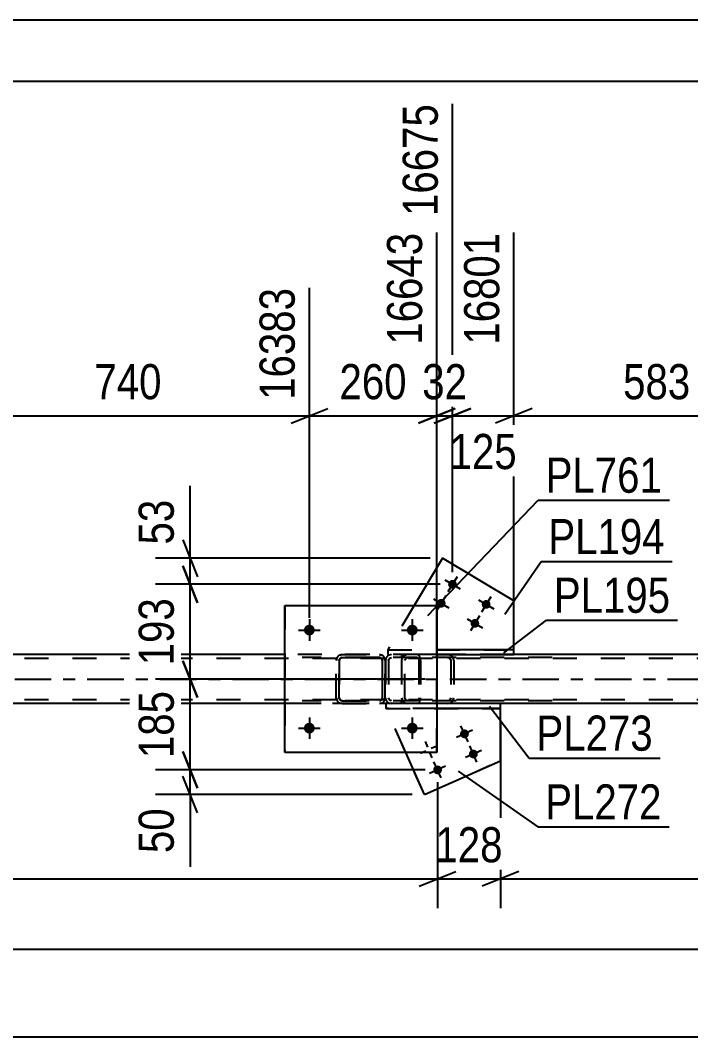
# Model space of a CAD drawing. Header units: millimetres. Extents: x 0 to 841, y 0 to 594.
# Drawn here: x 679.1 to 733.8, y 511.1 to 594 of the extents above; entities that cross this region are included whole.
import ezdxf

# ---------------------------------------------------------------- set-up
doc = ezdxf.new("R2010")
doc.units = ezdxf.units.MM
doc.linetypes.add('DXK_LINE_DOT2', pattern=[3.9198, 1.9599, -1.9599])
doc.linetypes.add('DXK_LINE_DOT3', pattern=[5.9187, 2.979, -0.9799, 0.9799, -0.9799])
doc.styles.add('Arial Narrow', font='ARIALN.TTF', dxfattribs={"height": 0.2})

# ---------------------------------------------------------------- blocks, each defined once
blk = doc.blocks.new('Unknown-318892383-1113')
at = {"color": 5, "linetype": 'Continuous'}
for p, q in [((841, 594), (0, 594)), ((836, 589), (5, 589))]:
    blk.add_line(p, q, dxfattribs=at)
blk = doc.blocks.new('Bolt-318892383-5897 - 5883')
at = {"linetype": 'Continuous'}
for points in [[(702.212, 536.25), (702.222, 536.341), (702.25, 536.429), (702.296, 536.508), (702.358, 536.577), (702.432, 536.631), (702.516, 536.668), (702.606, 536.687), (702.698, 536.687), (702.788, 536.668), (702.872, 536.631), (702.946, 536.577), (703.008, 536.508), (703.054, 536.429), (703.082, 536.341), (703.092, 536.25), (703.082, 536.158), (703.054, 536.071), (703.008, 535.991), (702.946, 535.923), (702.872, 535.869), (702.788, 535.831), (702.698, 535.812), (702.606, 535.812), (702.516, 535.831), (702.432, 535.869), (702.358, 535.923), (702.296, 535.991), (702.25, 536.071), (702.222, 536.158)], [(710.612, 536.25), (710.622, 536.341), (710.65, 536.429), (710.696, 536.508), (710.758, 536.577), (710.832, 536.631), (710.916, 536.668), (711.006, 536.687), (711.098, 536.687), (711.188, 536.668), (711.272, 536.631), (711.346, 536.577), (711.408, 536.508), (711.454, 536.429), (711.482, 536.341), (711.492, 536.25), (711.482, 536.158), (711.454, 536.071), (711.408, 535.991), (711.346, 535.923), (711.272, 535.869), (711.188, 535.831), (711.098, 535.812), (711.006, 535.812), (710.916, 535.831), (710.832, 535.869), (710.758, 535.923), (710.696, 535.991), (710.65, 536.071), (710.622, 536.158)]]:
    blk.add_hatch(color=1, dxfattribs=at).paths.add_polyline_path(points)
at = {"color": 1, "linetype": 'Continuous'}
for p, q in [((702.652, 537.13), (702.652, 535.37)), ((711.052, 537.13), (711.052, 535.37)), ((701.772, 536.25), (703.532, 536.25)), ((710.172, 536.25), (711.932, 536.25))]:
    blk.add_line(p, q, dxfattribs=at)
blk = doc.blocks.new('Bolt-318892383-5898 - 5883')
at = {"linetype": 'Continuous'}
for points in [[(702.212, 544.25), (702.222, 544.341), (702.25, 544.429), (702.296, 544.508), (702.358, 544.577), (702.432, 544.631), (702.516, 544.668), (702.606, 544.687), (702.698, 544.687), (702.788, 544.668), (702.872, 544.631), (702.946, 544.577), (703.008, 544.508), (703.054, 544.429), (703.082, 544.341), (703.092, 544.25), (703.082, 544.158), (703.054, 544.071), (703.008, 543.991), (702.946, 543.923), (702.872, 543.869), (702.788, 543.831), (702.698, 543.812), (702.606, 543.812), (702.516, 543.831), (702.432, 543.869), (702.358, 543.923), (702.296, 543.991), (702.25, 544.071), (702.222, 544.158)], [(710.612, 544.25), (710.622, 544.341), (710.65, 544.429), (710.696, 544.508), (710.758, 544.577), (710.832, 544.631), (710.916, 544.668), (711.006, 544.687), (711.098, 544.687), (711.188, 544.668), (711.272, 544.631), (711.346, 544.577), (711.408, 544.508), (711.454, 544.429), (711.482, 544.341), (711.492, 544.25), (711.482, 544.158), (711.454, 544.071), (711.408, 543.991), (711.346, 543.923), (711.272, 543.869), (711.188, 543.831), (711.098, 543.812), (711.006, 543.812), (710.916, 543.831), (710.832, 543.869), (710.758, 543.923), (710.696, 543.991), (710.65, 544.071), (710.622, 544.158)]]:
    blk.add_hatch(color=1, dxfattribs=at).paths.add_polyline_path(points)
at = {"color": 1, "linetype": 'Continuous'}
for p, q in [((702.652, 545.13), (702.652, 543.37)), ((711.052, 545.13), (711.052, 543.37)), ((701.772, 544.25), (703.532, 544.25)), ((710.172, 544.25), (711.932, 544.25))]:
    blk.add_line(p, q, dxfattribs=at)
blk = doc.blocks.new('Part-318892383-5982 - 5883')
at = {"color": 7, "linetype": 'DXK_LINE_DOT2'}
for p, q in [((710.213, 541.906), (710.184, 541.77)), ((710.184, 541.77), (710.184, 538.73)), ((710.223, 541.954), (710.213, 541.906)), ((710.44, 541.77), (710.459, 541.862)), ((710.44, 538.73), (710.44, 541.77)), ((710.459, 541.862), (710.515, 541.94)), ((710.695, 542.25), (710.5, 542.213)), ((710.515, 541.94), (710.597, 541.992)), ((710.597, 541.992), (710.695, 542.01)), ((722.471, 542.25), (710.695, 542.25)), ((722.471, 542.01), (710.695, 542.01)), ((714.126, 542.213), (713.93, 542.25)), ((713.93, 542.01), (714.028, 541.992)), ((714.028, 541.992), (714.111, 541.94)), ((714.111, 541.94), (714.166, 541.862)), ((714.166, 541.862), (714.186, 541.77)), ((714.186, 541.77), (714.186, 538.73)), ((714.412, 541.906), (714.402, 541.954)), ((714.441, 541.77), (714.412, 541.906)), ((714.441, 541.77), (714.441, 538.73)), ((710.184, 538.73), (710.223, 538.546)), ((710.459, 538.638), (710.44, 538.73)), ((710.515, 538.56), (710.459, 538.638)), ((710.5, 538.286), (710.695, 538.25)), ((710.597, 538.508), (710.515, 538.56)), ((710.695, 538.49), (710.597, 538.508)), ((722.471, 538.49), (710.695, 538.49)), ((722.471, 538.25), (710.695, 538.25)), ((714.028, 538.508), (713.93, 538.49)), ((713.93, 538.25), (714.126, 538.286)), ((714.111, 538.56), (714.028, 538.508)), ((714.166, 538.638), (714.111, 538.56)), ((714.186, 538.73), (714.166, 538.638)), ((714.402, 538.546), (714.423, 538.645)), ((714.423, 538.645), (714.441, 538.73))]:
    blk.add_line(p, q, dxfattribs=at)
for centre, start, end in [((710.676, 541.749), 110.75832, 155.68004), ((713.95, 541.749), 24.31996, 69.24168), ((710.676, 538.751), 204.31996, 249.24168), ((713.95, 538.751), 290.75832, 335.68004)]:
    blk.add_arc(centre, 0.496, start, end, dxfattribs=at)
blk = doc.blocks.new('Part-318892383-5941 - 5883')
at = {"color": 7, "linetype": 'DXK_LINE_DOT2'}
for p, q in [((767.589, 541.93), (92.66, 541.93)), ((719.344, 542.25), (700.652, 542.25)), ((767.589, 538.57), (92.66, 538.57)), ((718.253, 538.25), (700.652, 538.25))]:
    blk.add_line(p, q, dxfattribs=at)
at = {"color": 2, "linetype": 'Continuous'}
for p, q in [((700.652, 542.25), (673.052, 542.25)), ((740.657, 542.25), (719.344, 542.25)), ((700.652, 538.25), (673.052, 538.25)), ((740.657, 538.25), (718.253, 538.25))]:
    blk.add_line(p, q, dxfattribs=at)
at = {"color": 7, "linetype": 'DXK_LINE_DOT3'}
blk.add_line((92.66, 540.25), (767.589, 540.25), dxfattribs=at)
blk = doc.blocks.new('Part-318892383-6012 - 5883')
at = {"color": 7, "linetype": 'DXK_LINE_DOT2'}
for p, q in [((711.461, 542.25), (702.055, 542.25)), ((711.461, 542.01), (702.055, 542.01)), ((708.895, 541.906), (708.866, 541.77)), ((708.866, 541.77), (708.866, 538.73)), ((708.905, 541.954), (708.895, 541.906)), ((709.118, 541.77), (709.137, 541.862)), ((709.118, 541.77), (709.118, 538.73)), ((709.137, 541.862), (709.191, 541.94)), ((709.369, 542.25), (709.177, 542.213)), ((709.191, 541.94), (709.273, 541.992)), ((709.273, 541.992), (709.369, 542.01)), ((710.184, 542.25), (710.184, 542.01)), ((711.564, 542.213), (711.461, 542.25)), ((711.461, 542.01), (711.512, 541.992)), ((711.512, 541.992), (711.556, 541.94)), ((711.556, 541.94), (711.586, 541.862)), ((711.652, 542.109), (711.564, 542.213)), ((711.586, 541.862), (711.596, 541.77)), ((711.596, 541.77), (711.596, 538.73)), ((711.711, 541.954), (711.652, 542.109)), ((711.731, 541.77), (711.711, 541.954)), ((711.731, 541.77), (711.731, 538.73)), ((711.461, 538.49), (702.055, 538.49)), ((711.461, 538.25), (702.055, 538.25)), ((708.866, 538.73), (708.905, 538.546)), ((709.137, 538.638), (709.118, 538.73)), ((709.191, 538.56), (709.137, 538.638)), ((709.177, 538.286), (709.369, 538.25)), ((709.273, 538.508), (709.191, 538.56)), ((709.369, 538.49), (709.273, 538.508)), ((710.184, 538.25), (710.184, 538.49)), ((711.512, 538.508), (711.461, 538.49)), ((711.461, 538.25), (711.564, 538.286)), ((711.556, 538.56), (711.512, 538.508)), ((711.586, 538.638), (711.556, 538.56)), ((711.564, 538.286), (711.652, 538.39)), ((711.596, 538.73), (711.586, 538.638)), ((711.652, 538.39), (711.711, 538.546)), ((711.711, 538.546), (711.731, 538.73))]:
    blk.add_line(p, q, dxfattribs=at)
for centre, start, end in [((709.355, 541.755), 111.1941, 156.15059), ((709.355, 538.745), 203.84941, 248.8059)]:
    blk.add_arc(centre, 0.492, start, end, dxfattribs=at)
blk = doc.blocks.new('Part-318892383-6036 - 5883')
at = {"color": 2, "linetype": 'Continuous'}
for p, q in [((700.652, 534.249), (700.652, 546.249)), ((700.652, 546.249), (700.652, 546.249)), ((700.652, 546.249), (713.052, 546.249)), ((713.052, 546.249), (713.052, 534.249)), ((700.652, 534.249), (700.652, 534.249)), ((713.052, 534.249), (700.652, 534.249))]:
    blk.add_line(p, q, dxfattribs=at)
at = {"color": 7, "linetype": 'DXK_LINE_DOT2'}
for p, q in [((700.652, 546.249), (700.652, 534.249)), ((700.652, 546.249), (700.652, 546.249)), ((713.052, 534.249), (713.052, 546.249)), ((700.652, 534.249), (700.652, 534.249))]:
    blk.add_line(p, q, dxfattribs=at)
blk = doc.blocks.new('Part-318892383-6037 - 5883')
at = {"color": 7, "linetype": 'DXK_LINE_DOT2'}
for p, q in [((704.847, 541.77), (704.884, 541.954)), ((704.847, 541.77), (704.852, 541.769)), ((704.847, 538.73), (704.847, 541.77)), ((704.888, 541.953), (704.852, 541.769)), ((704.852, 538.729), (704.852, 541.769)), ((705.105, 541.862), (705.087, 541.77)), ((705.092, 541.769), (705.087, 541.77)), ((705.087, 541.77), (705.087, 538.73)), ((705.092, 541.769), (705.11, 541.861)), ((705.092, 538.729), (705.092, 541.769)), ((705.158, 541.94), (705.105, 541.862)), ((705.11, 541.861), (705.162, 541.939)), ((705.144, 542.213), (705.327, 542.25)), ((705.332, 542.249), (705.148, 542.212)), ((705.235, 541.992), (705.158, 541.94)), ((705.162, 541.939), (705.24, 541.991)), ((705.327, 542.01), (705.235, 541.992)), ((705.24, 541.991), (705.332, 542.009)), ((705.332, 542.249), (705.327, 542.25)), ((705.327, 542.25), (708.367, 542.25)), ((705.327, 542.01), (705.332, 542.009)), ((708.367, 542.01), (705.327, 542.01)), ((705.332, 542.249), (708.372, 542.249)), ((705.332, 542.009), (708.372, 542.009)), ((708.367, 542.25), (708.372, 542.249)), ((708.367, 542.25), (708.551, 542.213)), ((708.372, 542.009), (708.367, 542.01)), ((708.459, 541.992), (708.367, 542.01)), ((708.556, 542.212), (708.372, 542.249)), ((708.372, 542.009), (708.464, 541.991)), ((708.459, 541.992), (708.464, 541.991)), ((708.537, 541.94), (708.459, 541.992)), ((708.464, 541.991), (708.542, 541.939)), ((708.589, 541.862), (708.537, 541.94)), ((708.542, 541.939), (708.594, 541.861)), ((708.607, 541.77), (708.589, 541.862)), ((708.594, 541.861), (708.612, 541.769)), ((708.612, 541.769), (708.607, 541.77)), ((708.607, 541.77), (708.607, 538.73)), ((708.612, 538.729), (708.612, 541.769)), ((708.811, 541.954), (708.847, 541.77)), ((708.852, 541.769), (708.815, 541.953)), ((708.852, 541.769), (708.847, 541.77)), ((708.847, 541.77), (708.847, 538.73)), ((708.852, 538.729), (708.852, 541.769)), ((704.852, 538.729), (704.847, 538.73)), ((704.884, 538.546), (704.847, 538.73)), ((704.852, 538.729), (704.888, 538.545)), ((705.087, 538.73), (705.092, 538.729)), ((705.087, 538.73), (705.105, 538.638)), ((705.11, 538.637), (705.092, 538.729)), ((705.105, 538.638), (705.158, 538.56)), ((705.162, 538.559), (705.11, 538.637)), ((705.144, 538.286), (705.148, 538.285)), ((705.327, 538.25), (705.144, 538.286)), ((705.148, 538.285), (705.332, 538.249)), ((705.158, 538.56), (705.235, 538.508)), ((705.24, 538.507), (705.162, 538.559)), ((705.235, 538.508), (705.327, 538.49)), ((705.332, 538.489), (705.24, 538.507)), ((705.332, 538.489), (705.327, 538.49)), ((705.327, 538.49), (708.367, 538.49)), ((705.332, 538.249), (705.327, 538.25)), ((705.327, 538.25), (708.367, 538.25)), ((705.332, 538.489), (708.372, 538.489)), ((705.332, 538.249), (708.372, 538.249)), ((708.367, 538.49), (708.459, 538.508)), ((708.367, 538.49), (708.372, 538.489)), ((708.551, 538.286), (708.367, 538.25)), ((708.367, 538.25), (708.372, 538.249)), ((708.464, 538.507), (708.372, 538.489)), ((708.372, 538.249), (708.556, 538.285)), ((708.459, 538.508), (708.537, 538.56)), ((708.542, 538.559), (708.464, 538.507)), ((708.537, 538.56), (708.589, 538.638)), ((708.594, 538.637), (708.542, 538.559)), ((708.589, 538.638), (708.607, 538.73)), ((708.612, 538.729), (708.594, 538.637)), ((708.607, 538.73), (708.612, 538.729)), ((708.847, 538.73), (708.811, 538.546)), ((708.815, 538.545), (708.852, 538.729)), ((708.847, 538.73), (708.852, 538.729))]:
    blk.add_line(p, q, dxfattribs=at)
at = {"color": 7, "linetype": 'DXK_LINE_DOT3'}
blk.add_line((706.855, 540.248), (706.844, 540.251), dxfattribs=at)
at = {"color": 7, "linetype": 'DXK_LINE_DOT2'}
for centre, start, end in [((705.327, 541.77), 112.5, 157.5), ((705.332, 541.769), 112.5, 157.5), ((708.367, 541.77), 22.5, 67.49999), ((708.372, 541.769), 22.5, 67.49999), ((705.327, 538.73), 202.5, 247.49999), ((705.332, 538.729), 202.5, 247.49999), ((708.367, 538.73), 292.5, 337.5), ((708.372, 538.729), 292.5, 337.5)]:
    blk.add_arc(centre, 0.48, start, end, dxfattribs=at)
blk = doc.blocks.new('Part-318892383-6153 - 5883')
at = {"color": 7, "linetype": 'DXK_LINE_DOT2'}
for p, q in [((708.927, 537.85), (718.253, 537.85)), ((710.523, 534.249), (708.927, 537.85)), ((708.927, 537.85), (708.927, 537.85)), ((708.927, 537.85), (718.253, 537.85)), ((712.036, 530.834), (708.927, 537.85)), ((718.253, 537.85), (718.253, 537.85)), ((718.253, 537.85), (718.253, 537.85)), ((712.036, 530.834), (718.253, 533.589))]:
    blk.add_line(p, q, dxfattribs=at)
at = {"color": 2, "linetype": 'Continuous'}
for p, q in [((718.253, 533.589), (718.253, 537.85)), ((712.036, 530.834), (710.523, 534.249)), ((712.036, 530.834), (718.253, 533.589)), ((712.036, 530.834), (712.036, 530.834))]:
    blk.add_line(p, q, dxfattribs=at)
blk = doc.blocks.new('Bolt-318892383-6159 - 5883')
at = {"linetype": 'Continuous'}
for points in [[(715.311, 536.145), (715.386, 536.138), (715.457, 536.114), (715.523, 536.077), (715.578, 536.026), (715.623, 535.965), (715.653, 535.897), (715.669, 535.823), (715.669, 535.748), (715.653, 535.674), (715.623, 535.605), (715.578, 535.545), (715.523, 535.494), (715.457, 535.457), (715.386, 535.433), (715.311, 535.425), (715.236, 535.433), (715.164, 535.457), (715.099, 535.494), (715.043, 535.545), (714.999, 535.605), (714.969, 535.674), (714.953, 535.748), (714.953, 535.823), (714.969, 535.897), (714.999, 535.965), (715.043, 536.026), (715.099, 536.077), (715.164, 536.114), (715.236, 536.138)], [(716.04, 534.5), (716.115, 534.492), (716.187, 534.469), (716.252, 534.431), (716.308, 534.381), (716.352, 534.32), (716.383, 534.251), (716.398, 534.178), (716.398, 534.102), (716.383, 534.029), (716.352, 533.96), (716.308, 533.899), (716.252, 533.849), (716.187, 533.811), (716.115, 533.788), (716.04, 533.78), (715.965, 533.788), (715.894, 533.811), (715.829, 533.849), (715.773, 533.899), (715.728, 533.96), (715.698, 534.029), (715.682, 534.102), (715.682, 534.178), (715.698, 534.251), (715.728, 534.32), (715.773, 534.381), (715.829, 534.431), (715.894, 534.469), (715.965, 534.492)], [(713.115, 533.203), (713.19, 533.195), (713.261, 533.172), (713.326, 533.135), (713.382, 533.084), (713.426, 533.023), (713.457, 532.955), (713.473, 532.881), (713.473, 532.806), (713.457, 532.732), (713.426, 532.663), (713.382, 532.602), (713.326, 532.552), (713.261, 532.514), (713.19, 532.491), (713.115, 532.483), (713.04, 532.491), (712.968, 532.514), (712.903, 532.552), (712.847, 532.602), (712.803, 532.663), (712.772, 532.732), (712.757, 532.806), (712.757, 532.881), (712.772, 532.955), (712.803, 533.023), (712.847, 533.084), (712.903, 533.135), (712.968, 533.172), (713.04, 533.195)]]:
    blk.add_hatch(color=1, dxfattribs=at).paths.add_polyline_path(points)
at = {"color": 1, "linetype": 'Continuous'}
for p, q in [((715.969, 536.077), (714.653, 535.494)), ((715.603, 535.127), (715.019, 536.444)), ((712.094, 535.147), (712.288, 534.709)), ((711.727, 534.197), (712.165, 534.391)), ((712.677, 533.831), (712.483, 534.269)), ((713.044, 534.781), (712.605, 534.586)), ((716.698, 534.432), (715.382, 533.848)), ((716.332, 533.482), (715.749, 534.798)), ((713.406, 532.185), (712.823, 533.502)), ((713.773, 533.135), (712.456, 532.552))]:
    blk.add_line(p, q, dxfattribs=at)
blk = doc.blocks.new('Part-318892383-6146 - 5883')
at = {"color": 2, "linetype": 'Continuous'}
for p, q in [((713.505, 550.108), (711.202, 546.249)), ((719.344, 546.623), (713.505, 550.108)), ((719.344, 542.65), (719.344, 546.623))]:
    blk.add_line(p, q, dxfattribs=at)
at = {"color": 7, "linetype": 'DXK_LINE_DOT2'}
for p, q in [((711.202, 546.249), (709.055, 542.65)), ((709.055, 542.65), (719.344, 542.65))]:
    blk.add_line(p, q, dxfattribs=at)
blk = doc.blocks.new('Part-318892383-6151 - 5883')
at = {"color": 7, "linetype": 'DXK_LINE_DOT2'}
for p, q in [((709.055, 542.65), (709.055, 542.25)), ((709.055, 542.65), (713.052, 542.65)), ((713.052, 542.25), (709.055, 542.25))]:
    blk.add_line(p, q, dxfattribs=at)
at = {"color": 2, "linetype": 'Continuous'}
for p, q in [((719.344, 542.65), (713.052, 542.65)), ((719.344, 542.25), (719.344, 542.65)), ((713.052, 542.25), (719.344, 542.25))]:
    blk.add_line(p, q, dxfattribs=at)
blk = doc.blocks.new('Bolt-318892383-6152 - 5883')
at = {"linetype": 'Continuous'}
for points in [[(714.642, 547.799, -1), (714.024, 548.168, -1)], [(713.72, 546.253, -1), (713.102, 546.622, -1)], [(717.39, 546.159, -1), (716.772, 546.528, -1)], [(716.468, 544.613, -1), (715.85, 544.982, -1)]]:
    blk.add_hatch(color=1, dxfattribs=at).paths.add_polyline_path(points)
at = {"color": 1, "linetype": 'Continuous'}
for p, q in [((713.715, 548.352), (714.952, 547.614)), ((714.702, 548.601), (713.964, 547.365)), ((712.793, 546.806), (714.029, 546.068)), ((713.78, 547.056), (713.042, 545.819)), ((716.463, 546.712), (717.7, 545.975)), ((717.45, 546.962), (716.712, 545.725)), ((715.541, 545.167), (716.777, 544.429)), ((716.528, 545.416), (715.79, 544.179))]:
    blk.add_line(p, q, dxfattribs=at)
blk = doc.blocks.new('Part-318892383-6158 - 5883')
at = {"color": 7, "linetype": 'DXK_LINE_DOT2'}
for p, q in [((713.052, 538.25), (708.927, 538.25)), ((708.927, 537.85), (708.927, 538.25)), ((713.052, 537.85), (708.927, 537.85))]:
    blk.add_line(p, q, dxfattribs=at)
at = {"color": 2, "linetype": 'Continuous'}
for p, q in [((718.253, 538.25), (713.052, 538.25)), ((718.253, 537.85), (718.253, 538.25)), ((718.253, 537.85), (713.052, 537.85))]:
    blk.add_line(p, q, dxfattribs=at)
blk = doc.blocks.new('StraightDimension-318892383-13068 - 5883')
at = {"color": 7, "linetype": 'Continuous'}
for p, q in [((718.253, 536.85), (718.253, 521.556)), ((767.589, 537.25), (767.589, 521.556)), ((719.753, 524.556), (716.753, 523.356)), ((766.089, 523.356), (769.089, 524.556)), ((718.253, 523.956), (767.589, 523.956))]:
    blk.add_line(p, q, dxfattribs=at)
at = {"color": 0}
blk.add_wipeout([(747.177, 524.706), (747.177, 528.906), (738.665, 528.906), (738.665, 524.706)], dxfattribs=at)
at = {"color": 3, "style": 'Arial Narrow'}
blk.add_text('1233', height=2.8633, dxfattribs=at).set_placement((739.265, 525.306))
blk = doc.blocks.new('StraightDimension-318892383-6651 - 5883')
at = {"color": 7, "linetype": 'Continuous'}
blk.add_line((58.827, 518.228), (767.589, 518.228), dxfattribs=at)
blk = doc.blocks.new('StraightDimension-318892383-6745 - 5883')
at = {"color": 7, "linetype": 'Continuous'}
blk.add_line((58.187, 511.076), (768.229, 511.076), dxfattribs=at)
blk = doc.blocks.new('StraightDimension-318892383-13069 - 5883')
at = {"color": 7, "linetype": 'Continuous'}
for p, q in [((718.253, 536.85), (718.253, 521.556)), ((713.115, 531.843), (713.115, 521.556)), ((711.615, 523.356), (714.615, 524.556)), ((719.753, 524.556), (716.753, 523.356)), ((713.115, 523.956), (718.253, 523.956))]:
    blk.add_line(p, q, dxfattribs=at)
at = {"color": 0}
blk.add_wipeout([(719.026, 524.706), (719.026, 528.906), (712.342, 528.906), (712.342, 524.706)], dxfattribs=at)
at = {"color": 3, "style": 'Arial Narrow'}
blk.add_text('128', height=2.8633, dxfattribs=at).set_placement((712.942, 525.306))
blk = doc.blocks.new('StraightDimension-318892383-13070 - 5883')
at = {"color": 7, "linetype": 'Continuous'}
for p, q in [((713.115, 531.843), (713.115, 521.556)), ((711.615, 523.356), (714.615, 524.556)), ((58.827, 523.956), (713.115, 523.956))]:
    blk.add_line(p, q, dxfattribs=at)
blk = doc.blocks.new('StraightDimension-318892383-13718 - 5883')
at = {"color": 7, "linetype": 'Continuous'}
for p, q in [((719.344, 543.65), (719.344, 576.678)), ((742.658, 545.25), (742.658, 572.178)), ((720.844, 562.337), (717.844, 561.137)), ((741.158, 561.137), (744.158, 562.337)), ((719.344, 561.737), (742.658, 561.737))]:
    blk.add_line(p, q, dxfattribs=at)
at = {"color": 0}
blk.add_wipeout([(734.343, 562.487), (734.343, 566.687), (727.659, 566.687), (727.659, 562.487)], dxfattribs=at)
at = {"color": 3, "style": 'Arial Narrow'}
blk.add_text('583', height=2.8633, dxfattribs=at).set_placement((728.259, 563.087))
at = {"color": 0, "linetype": 'Continuous'}
blk.add_wipeout([(742.058, 572.778), (737.858, 572.778), (737.858, 562.437), (742.058, 562.437)], dxfattribs=at)
at = {"color": 3, "linetype": 'Continuous', "style": 'Arial Narrow'}
blk.add_text('17383', height=2.8633, rotation=90.00021, dxfattribs=at).set_placement((741.458, 563.037))
blk = doc.blocks.new('StraightDimension-318892383-14396 - 5883')
at = {"color": 7, "linetype": 'Continuous'}
for p, q in [((692.336, 541.75), (693.536, 538.75)), ((712.115, 540.25), (690.086, 540.25)), ((692.936, 532.843), (692.936, 540.25)), ((693.536, 531.343), (692.336, 534.343)), ((712.115, 532.843), (690.086, 532.843))]:
    blk.add_line(p, q, dxfattribs=at)
at = {"color": 0}
blk.add_wipeout([(692.186, 539.889), (687.986, 539.889), (687.986, 533.204), (692.186, 533.204)], dxfattribs=at)
at = {"color": 3, "style": 'Arial Narrow'}
blk.add_text('185', height=2.8633, rotation=90.00021, dxfattribs=at).set_placement((691.586, 533.804))
blk = doc.blocks.new('StraightDimension-318892383-13719 - 5883')
at = {"color": 7, "linetype": 'Continuous'}
for p, q in [((714.333, 548.983), (714.333, 587.178)), ((719.344, 543.65), (719.344, 576.678)), ((712.833, 561.137), (715.833, 562.337)), ((720.844, 562.337), (717.844, 561.137)), ((714.333, 561.737), (719.344, 561.737))]:
    blk.add_line(p, q, dxfattribs=at)
at = {"color": 0, "linetype": 'Continuous'}
blk.add_wipeout([(718.744, 577.278), (714.544, 577.278), (714.544, 566.937), (718.744, 566.937)], dxfattribs=at)
at = {"color": 0}
blk.add_wipeout([(720.181, 556.787), (720.181, 560.987), (713.497, 560.987), (713.497, 556.787)], dxfattribs=at)
at = {"color": 3, "linetype": 'Continuous', "style": 'Arial Narrow'}
blk.add_text('16801', height=2.8633, rotation=90.00021, dxfattribs=at).set_placement((718.144, 567.537))
at = {"color": 3, "style": 'Arial Narrow'}
blk.add_text('125', height=2.8633, dxfattribs=at).set_placement((714.097, 557.387))
blk = doc.blocks.new('StraightDimension-318892383-13720 - 5883')
at = {"color": 7, "linetype": 'Continuous'}
for p, q in [((714.333, 548.983), (714.333, 587.178)), ((713.052, 543.25), (713.052, 576.678)), ((711.552, 561.137), (714.552, 562.337)), ((715.833, 562.337), (712.833, 561.137)), ((713.052, 561.737), (714.333, 561.737))]:
    blk.add_line(p, q, dxfattribs=at)
at = {"color": 0, "linetype": 'Continuous'}
blk.add_wipeout([(713.733, 587.778), (709.533, 587.778), (709.533, 577.437), (713.733, 577.437)], dxfattribs=at)
at = {"color": 3, "linetype": 'Continuous', "style": 'Arial Narrow'}
blk.add_text('16675', height=2.8633, rotation=90.00021, dxfattribs=at).set_placement((713.133, 578.037))
at = {"color": 0}
blk.add_wipeout([(716.121, 562.487), (716.121, 566.687), (711.264, 566.687), (711.264, 562.487)], dxfattribs=at)
at = {"color": 3, "style": 'Arial Narrow'}
blk.add_text('32', height=2.8633, dxfattribs=at).set_placement((711.864, 563.087))
blk = doc.blocks.new('StraightDimension-318892383-13721 - 5883')
at = {"color": 7, "linetype": 'Continuous'}
for p, q in [((713.052, 543.25), (713.052, 576.678)), ((702.655, 545.25), (702.655, 572.178)), ((701.155, 561.137), (704.155, 562.337)), ((714.552, 562.337), (711.552, 561.137)), ((702.655, 561.737), (713.052, 561.737))]:
    blk.add_line(p, q, dxfattribs=at)
at = {"color": 0}
blk.add_wipeout([(711.195, 562.487), (711.195, 566.687), (704.511, 566.687), (704.511, 562.487)], dxfattribs=at)
at = {"color": 3, "style": 'Arial Narrow'}
blk.add_text('260', height=2.8633, dxfattribs=at).set_placement((705.111, 563.087))
at = {"color": 0, "linetype": 'Continuous'}
blk.add_wipeout([(712.452, 577.278), (708.252, 577.278), (708.252, 566.937), (712.452, 566.937)], dxfattribs=at)
at = {"color": 3, "linetype": 'Continuous', "style": 'Arial Narrow'}
blk.add_text('16643', height=2.8633, rotation=90.00021, dxfattribs=at).set_placement((711.852, 567.537))
blk = doc.blocks.new('StraightDimension-318892383-13722 - 5883')
at = {"color": 7, "linetype": 'Continuous'}
for p, q in [((673.052, 543.25), (673.052, 576.678)), ((702.655, 545.25), (702.655, 572.178)), ((674.552, 562.337), (671.552, 561.137)), ((701.155, 561.137), (704.155, 562.337)), ((673.052, 561.737), (702.655, 561.737))]:
    blk.add_line(p, q, dxfattribs=at)
at = {"color": 0}
blk.add_wipeout([(691.195, 562.487), (691.195, 566.687), (684.511, 566.687), (684.511, 562.487)], dxfattribs=at)
at = {"color": 3, "style": 'Arial Narrow'}
blk.add_text('740', height=2.8633, dxfattribs=at).set_placement((685.111, 563.087))
at = {"color": 0, "linetype": 'Continuous'}
blk.add_wipeout([(702.055, 572.778), (697.855, 572.778), (697.855, 562.437), (702.055, 562.437)], dxfattribs=at)
at = {"color": 3, "linetype": 'Continuous', "style": 'Arial Narrow'}
blk.add_text('16383', height=2.8633, rotation=90.00021, dxfattribs=at).set_placement((701.455, 563.037))
blk = doc.blocks.new('StraightDimension-318892383-14394 - 5883')
at = {"color": 7, "linetype": 'Continuous'}
for p, q in [((692.936, 550.108), (692.936, 556.014)), ((692.936, 550.108), (692.936, 556.014)), ((692.336, 551.608), (693.536, 548.608)), ((712.505, 550.108), (690.086, 550.108)), ((692.936, 547.983), (692.936, 550.108)), ((693.536, 546.483), (692.336, 549.483)), ((713.333, 547.983), (690.086, 547.983))]:
    blk.add_line(p, q, dxfattribs=at)
at = {"color": 0}
blk.add_wipeout([(692.186, 555.489), (687.986, 555.489), (687.986, 550.633), (692.186, 550.633)], dxfattribs=at)
at = {"color": 3, "style": 'Arial Narrow'}
blk.add_text('53', height=2.8633, rotation=90.00021, dxfattribs=at).set_placement((691.586, 551.233))
blk = doc.blocks.new('StraightDimension-318892383-14395 - 5883')
at = {"color": 7, "linetype": 'Continuous'}
for p, q in [((692.336, 549.483), (693.536, 546.483)), ((713.333, 547.983), (690.086, 547.983)), ((692.936, 540.25), (692.936, 547.983)), ((693.536, 538.75), (692.336, 541.75)), ((712.115, 540.25), (690.086, 540.25))]:
    blk.add_line(p, q, dxfattribs=at)
at = {"color": 0}
blk.add_wipeout([(692.186, 547.459), (687.986, 547.459), (687.986, 540.774), (692.186, 540.774)], dxfattribs=at)
at = {"color": 3, "style": 'Arial Narrow'}
blk.add_text('193', height=2.8633, rotation=90.00021, dxfattribs=at).set_placement((691.586, 541.374))
blk = doc.blocks.new('StraightDimension-318892383-14397 - 5883')
at = {"color": 7, "linetype": 'Continuous'}
for p, q in [((692.336, 534.343), (693.536, 531.343)), ((712.115, 532.843), (690.086, 532.843)), ((692.936, 530.834), (692.936, 532.843)), ((693.536, 529.334), (692.336, 532.334)), ((711.036, 530.834), (690.086, 530.834)), ((692.936, 530.834), (692.936, 524.928)), ((692.936, 530.834), (692.936, 524.928))]:
    blk.add_line(p, q, dxfattribs=at)
at = {"color": 0}
blk.add_wipeout([(692.186, 530.309), (687.986, 530.309), (687.986, 525.453), (692.186, 525.453)], dxfattribs=at)
at = {"color": 3, "style": 'Arial Narrow'}
blk.add_text('50', height=2.8633, rotation=90.00021, dxfattribs=at).set_placement((691.586, 526.053))
blk = doc.blocks.new('Mark-318892383-6032 - 5883')
at = {"color": 30, "linetype": 'Continuous'}
for p, q in [((712.315, 545.438), (721.333, 554.858)), ((721.333, 554.858), (732.037, 554.858))]:
    blk.add_line(p, q, dxfattribs=at)
at = {"color": 0}
blk.add_wipeout([(731.437, 555.458), (731.437, 558.458), (721.933, 558.458), (721.933, 555.458)], dxfattribs=at)
blk.add_wipeout([(731.437, 555.458), (731.437, 558.458), (721.933, 558.458), (721.933, 555.458)], dxfattribs=at)
at = {"color": 3, "style": 'Arial Narrow'}
blk.add_text('PL761', height=2.8633, dxfattribs=at).set_placement((721.933, 555.458))
blk = doc.blocks.new('Mark-318892383-6142 - 5883')
at = {"color": 30, "linetype": 'Continuous'}
for p, q in [((718.612, 545.561), (721.558, 549.848)), ((721.558, 549.848), (732.262, 549.848))]:
    blk.add_line(p, q, dxfattribs=at)
at = {"color": 0}
blk.add_wipeout([(731.662, 550.448), (731.662, 553.448), (722.158, 553.448), (722.158, 550.448)], dxfattribs=at)
blk.add_wipeout([(731.662, 550.448), (731.662, 553.448), (722.158, 553.448), (722.158, 550.448)], dxfattribs=at)
at = {"color": 3, "style": 'Arial Narrow'}
blk.add_text('PL194', height=2.8633, dxfattribs=at).set_placement((722.158, 550.448))
blk = doc.blocks.new('Mark-318892383-6147 - 5883')
at = {"color": 30, "linetype": 'Continuous'}
for p, q in [((718.533, 542.391), (722.006, 545.062)), ((722.006, 545.062), (732.71, 545.062))]:
    blk.add_line(p, q, dxfattribs=at)
at = {"color": 0}
blk.add_wipeout([(732.11, 545.662), (732.11, 548.662), (722.606, 548.662), (722.606, 545.662)], dxfattribs=at)
blk.add_wipeout([(732.11, 545.662), (732.11, 548.662), (722.606, 548.662), (722.606, 545.662)], dxfattribs=at)
at = {"color": 3, "style": 'Arial Narrow'}
blk.add_text('PL195', height=2.8633, dxfattribs=at).set_placement((722.606, 545.662))
blk = doc.blocks.new('Mark-318892383-6154 - 5883')
at = {"color": 30, "linetype": 'Continuous'}
for p, q in [((717.351, 538.038), (720.585, 533.81)), ((720.585, 533.81), (731.289, 533.81))]:
    blk.add_line(p, q, dxfattribs=at)
at = {"color": 0}
blk.add_wipeout([(730.689, 534.41), (730.689, 537.41), (721.185, 537.41), (721.185, 534.41)], dxfattribs=at)
blk.add_wipeout([(730.689, 534.41), (730.689, 537.41), (721.185, 537.41), (721.185, 534.41)], dxfattribs=at)
at = {"color": 3, "style": 'Arial Narrow'}
blk.add_text('PL273', height=2.8633, dxfattribs=at).set_placement((721.185, 534.41))
blk = doc.blocks.new('Mark-318892383-11675 - 5883')
at = {"color": 30, "linetype": 'Continuous'}
for p, q in [((714.801, 532.742), (721.302, 528.197)), ((721.302, 528.197), (732.006, 528.197))]:
    blk.add_line(p, q, dxfattribs=at)
at = {"color": 0}
blk.add_wipeout([(731.406, 528.797), (731.406, 531.797), (721.902, 531.797), (721.902, 528.797)], dxfattribs=at)
blk.add_wipeout([(731.406, 528.797), (731.406, 531.797), (721.902, 531.797), (721.902, 528.797)], dxfattribs=at)
at = {"color": 3, "style": 'Arial Narrow'}
blk.add_text('PL272', height=2.8633, dxfattribs=at).set_placement((721.902, 528.797))

msp = doc.modelspace()

# ---------------------------------------------------------------- block references
for name in ['Unknown-318892383-1113', 'Part-318892383-6146 - 5883', 'Bolt-318892383-6152 - 5883', 'Part-318892383-6036 - 5883', 'Bolt-318892383-5898 - 5883', 'Part-318892383-6151 - 5883', 'Part-318892383-5941 - 5883', 'Part-318892383-6012 - 5883', 'Part-318892383-6037 - 5883', 'Part-318892383-5982 - 5883', 'Part-318892383-6158 - 5883', 'Part-318892383-6153 - 5883', 'Bolt-318892383-5897 - 5883', 'Bolt-318892383-6159 - 5883']:
    msp.add_blockref(name, (0, 0))

# ---------------------------------------------------------------- next in the draw order: block references
for name in ['StraightDimension-318892383-13718 - 5883', 'StraightDimension-318892383-13068 - 5883']:
    msp.add_blockref(name, (0, 0))

# ---------------------------------------------------------------- next in the draw order: block references
for name in ['StraightDimension-318892383-13719 - 5883', 'StraightDimension-318892383-6651 - 5883']:
    msp.add_blockref(name, (0, 0))

# ---------------------------------------------------------------- next in the draw order: block references
for name in ['StraightDimension-318892383-13720 - 5883', 'StraightDimension-318892383-6745 - 5883']:
    msp.add_blockref(name, (0, 0))

# ---------------------------------------------------------------- next in the draw order: block references
for name in ['StraightDimension-318892383-13721 - 5883', 'StraightDimension-318892383-13069 - 5883']:
    msp.add_blockref(name, (0, 0))

# ---------------------------------------------------------------- next in the draw order: block references
for name in ['StraightDimension-318892383-13722 - 5883', 'Mark-318892383-6154 - 5883', 'StraightDimension-318892383-13070 - 5883']:
    msp.add_blockref(name, (0, 0))

# ---------------------------------------------------------------- next in the draw order: block references
for name in ['StraightDimension-318892383-14394 - 5883', 'StraightDimension-318892383-14396 - 5883', 'Mark-318892383-11675 - 5883']:
    msp.add_blockref(name, (0, 0))

# ---------------------------------------------------------------- next in the draw order: block references
for name in ['StraightDimension-318892383-14395 - 5883', 'StraightDimension-318892383-14397 - 5883']:
    msp.add_blockref(name, (0, 0))

# ---------------------------------------------------------------- next in the draw order: block references
msp.add_blockref('Mark-318892383-6032 - 5883', (0, 0))

# ---------------------------------------------------------------- next in the draw order: block references
msp.add_blockref('Mark-318892383-6142 - 5883', (0, 0))

# ---------------------------------------------------------------- next in the draw order: block references
msp.add_blockref('Mark-318892383-6147 - 5883', (0, 0))

doc.saveas('drawing.dxf')
